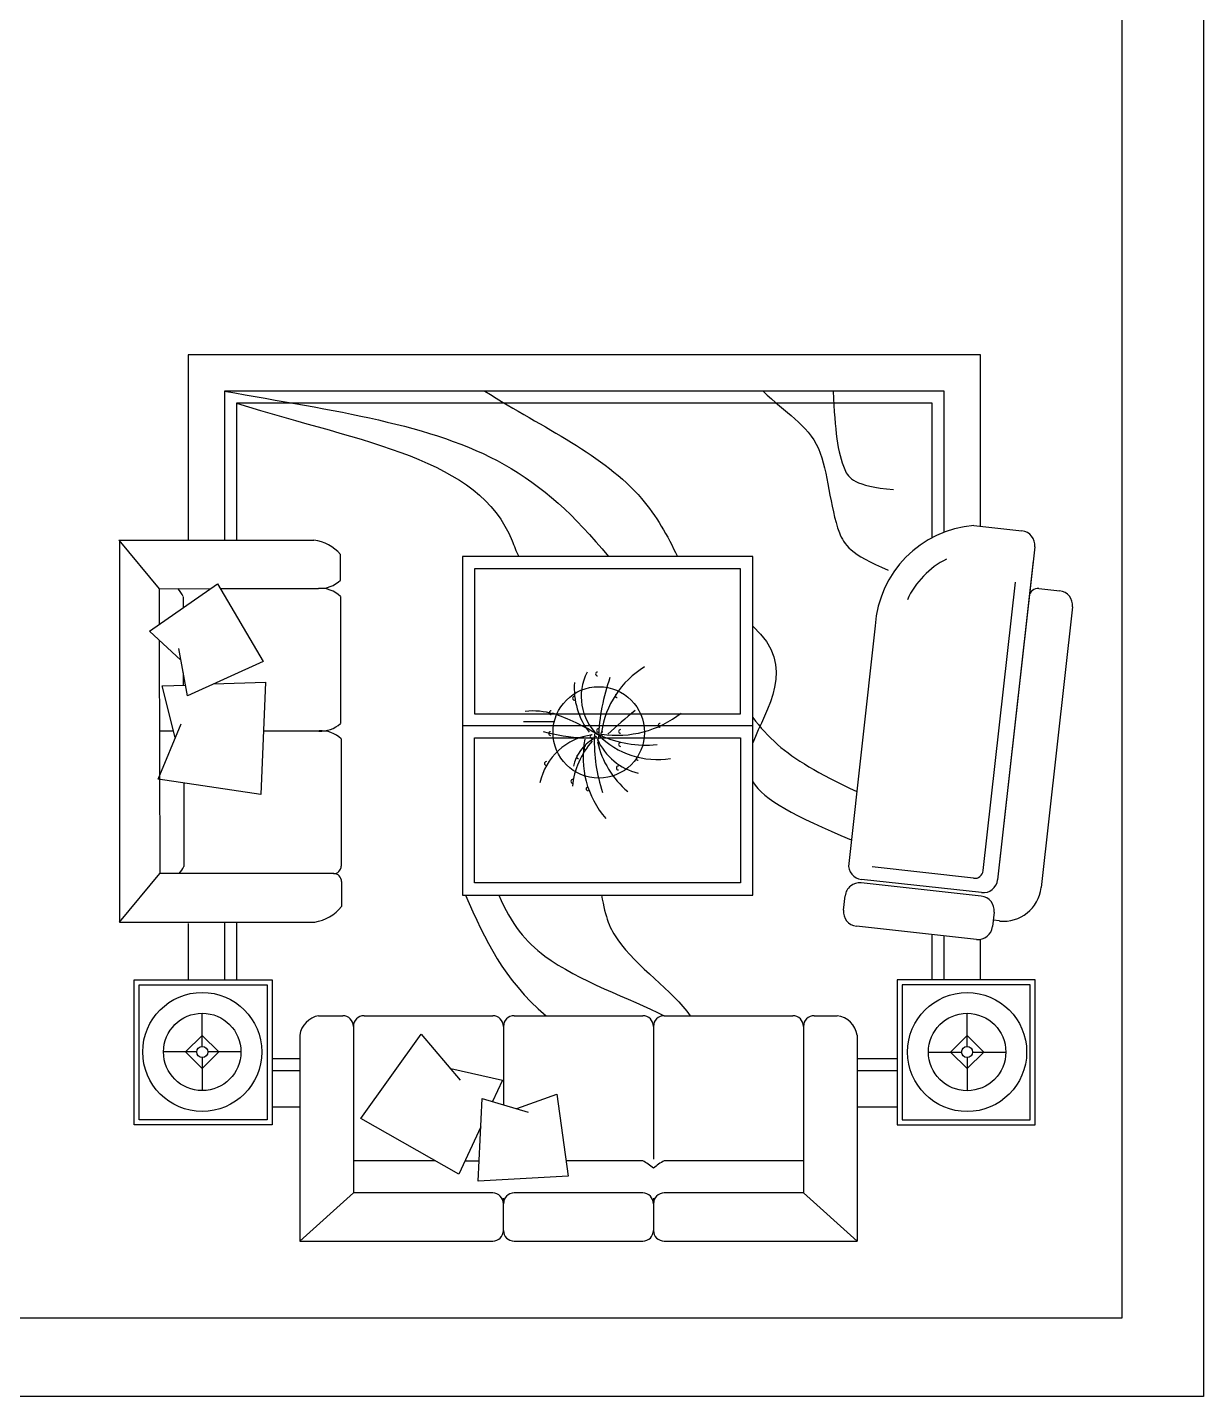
# Model space of a CAD drawing. Header units: inches. Extents: x 10.2 to 52.7, y 13.8 to 38.6.
# Drawn here: x 26.37 to 31.23, y 13.81 to 19.47 of the extents above; entities that cross this region are included whole.
import ezdxf

# ---------------------------------------------------------------- set-up
doc = ezdxf.new("R2010")
doc.units = ezdxf.units.IN
doc.header["$MEASUREMENT"] = 0
for name, color, linetype in [('02', 2, 'Continuous'), ('4', 4, 'Continuous'), ('kadrbm', 4, 'Continuous')]:
    doc.layers.add(name, color=color, linetype=linetype)

# ---------------------------------------------------------------- blocks, each defined once
blk = doc.blocks.new('kadrbm')
at = {"layer": 'kadrbm', "color": 4}
blk.add_lwpolyline([(0, 0), (0, 24.7972), (21, 24.7972), (21, 0), (0, 0)], close=True, dxfattribs=at)
blk.add_lwpolyline([(20.6631, 0.3257), (20.6631, 24.4603), (0.3369, 24.4603), (0.3369, 0.3257), (20.6631, 0.3257)], dxfattribs=at)

msp = doc.modelspace()

# ---------------------------------------------------------------- linework, layer by layer
at = {"layer": '02'}
for p, q in [((30.3096, 18.1153), (27.0331, 18.1153)), ((27.0331, 18.1153), (27.0331, 17.3492)), ((30.3096, 17.4061), (30.3096, 18.1153)), ((30.1596, 17.9653), (27.1831, 17.9653)), ((27.1831, 17.9653), (27.1831, 17.3492)), ((30.1596, 17.3819), (30.1596, 17.9653)), ((30.1096, 17.9153), (27.2331, 17.9153)), ((27.2331, 17.9153), (27.2331, 17.3492)), ((30.1096, 17.3594), (30.1096, 17.9153)), ((30.2821, 17.4091), (30.4808, 17.3874)), ((26.746, 17.3492), (27.553, 17.3492)), ((26.746, 17.3492), (26.9129, 17.1483)), ((26.7487, 17.3492), (26.7487, 15.7697)), ((27.6628, 17.1831), (27.6626, 17.2896)), ((29.3674, 17.2811), (28.1674, 17.2811)), ((28.1674, 17.2811), (28.1674, 15.8811)), ((29.3674, 15.8811), (29.3674, 17.2811)), ((30.5339, 17.3212), (30.3804, 15.9442)), ((29.3174, 17.2311), (28.2174, 17.2311)), ((28.2174, 17.2311), (28.2174, 16.6311)), ((29.3174, 16.6311), (29.3174, 17.2311)), ((30.5274, 17.2642), (30.3804, 15.9442)), ((26.8735, 16.9722), (27.1541, 17.1682)), ((27.1541, 17.1682), (27.3426, 16.8469)), ((30.3206, 15.9822), (30.4542, 17.1747)), ((26.9129, 17.1483), (27.1263, 17.1487)), ((26.9129, 17.1483), (26.9129, 16.9997)), ((27.0128, 17.1153), (27.0128, 17.0695)), ((27.1654, 17.1488), (27.5716, 17.1497)), ((27.663, 17.1165), (27.663, 16.5901)), ((30.5506, 17.1488), (30.6369, 17.1393)), ((30.69, 17.0731), (30.56, 15.9119)), ((29.8742, 16.9951), (29.7644, 16.012)), ((27.002, 16.8526), (26.8735, 16.9722)), ((26.9129, 16.9356), (26.9155, 15.9698)), ((27.0301, 16.7055), (26.9941, 16.9014)), ((27.3426, 16.8469), (27.0301, 16.7055)), ((27.0128, 16.7999), (27.0128, 16.7494)), ((26.9247, 16.7461), (27.022, 16.7498)), ((26.9787, 16.5335), (26.9247, 16.7461)), ((27.1375, 16.7541), (27.3521, 16.7621)), ((27.3521, 16.7621), (27.3328, 16.2969)), ((28.2174, 16.6311), (29.3174, 16.6311)), ((28.2174, 16.6311), (28.2174, 16.6311)), ((26.9087, 16.3598), (27.0034, 16.59)), ((26.9721, 16.5597), (26.9129, 16.5597)), ((27.5744, 16.5597), (27.3437, 16.5597)), ((29.3674, 16.5811), (28.1674, 16.5811)), ((27.6656, 16.5277), (27.6656, 16.0003)), ((28.2174, 16.5311), (29.3174, 16.5311)), ((28.2174, 15.9311), (28.2174, 16.5311)), ((28.2174, 16.5311), (28.2174, 16.5311)), ((29.3174, 16.5311), (29.3174, 15.9311)), ((27.3328, 16.2969), (26.9087, 16.3598)), ((27.0154, 16.344), (27.0154, 15.9992)), ((30.2808, 15.9504), (29.8618, 15.9974)), ((26.7487, 15.7697), (26.9155, 15.9698)), ((27.635, 15.9698), (26.9155, 15.9698)), ((27.6673, 15.9367), (27.6675, 15.8332)), ((29.3174, 15.9311), (28.2174, 15.9311)), ((30.3129, 15.8767), (29.8159, 15.9313)), ((30.3142, 15.8912), (29.8175, 15.9458)), ((28.1674, 15.8811), (29.3674, 15.8811)), ((29.7431, 15.8186), (29.7497, 15.8783)), ((30.3659, 15.8105), (30.3594, 15.7509)), ((26.7487, 15.7697), (27.556, 15.7697)), ((27.0331, 15.7629), (27.0331, 15.5307)), ((27.1831, 15.7697), (27.1831, 15.5307)), ((27.2331, 15.7697), (27.2331, 15.5307)), ((30.2932, 15.6978), (29.7961, 15.7524)), ((30.3879, 15.7739), (30.3622, 15.7767)), ((30.1096, 15.5304), (30.1096, 15.718)), ((30.1596, 15.5304), (30.1596, 15.7125)), ((30.3096, 15.5304), (30.3096, 15.6983)), ((26.8096, 15.5307), (27.3805, 15.5307)), ((26.8096, 14.9307), (26.8096, 15.5307)), ((27.3805, 15.5307), (27.3805, 14.9307)), ((30.5356, 15.5304), (29.9647, 15.5304)), ((29.9647, 15.5304), (29.9647, 14.9304)), ((30.5356, 14.9304), (30.5356, 15.5304)), ((26.8307, 15.5095), (27.3594, 15.5095)), ((26.8307, 14.9518), (26.8307, 15.5095)), ((27.3594, 15.5095), (27.3594, 14.9518)), ((30.5145, 15.5093), (29.9858, 15.5093)), ((29.9858, 15.5093), (29.9858, 14.9515)), ((30.5145, 14.9515), (30.5145, 15.5093)), ((27.091, 15.255), (27.091, 15.3922)), ((27.5723, 15.3819), (27.6721, 15.3819)), ((27.7606, 15.3819), (28.2924, 15.3819)), ((28.381, 15.3819), (28.9128, 15.3819)), ((29.0014, 15.3819), (29.5332, 15.3819)), ((29.6217, 15.3819), (29.7169, 15.3819)), ((30.2542, 15.2548), (30.2542, 15.392)), ((27.0224, 15.2322), (27.091, 15.3008)), ((27.091, 15.3008), (27.1596, 15.2322)), ((27.495, 15.3012), (27.495, 14.4497)), ((27.7164, 15.3376), (27.7164, 14.649)), ((27.7472, 14.9563), (27.9962, 15.3054)), ((27.9962, 15.3054), (28.1581, 15.1162)), ((28.3367, 15.3376), (28.3367, 15.0136)), ((28.9571, 15.3376), (28.9571, 14.7894)), ((29.5774, 15.3376), (29.5774, 14.649)), ((29.7988, 15.301), (29.7988, 14.4497)), ((30.2542, 15.3005), (30.1856, 15.2319)), ((30.3228, 15.2319), (30.2542, 15.3005)), ((27.0682, 15.2322), (26.931, 15.2322)), ((27.091, 15.1636), (27.0224, 15.2322)), ((27.1596, 15.2322), (27.091, 15.1636)), ((27.091, 15.2093), (27.091, 15.0721)), ((27.2511, 15.2322), (27.1139, 15.2322)), ((27.3805, 15.2054), (27.495, 15.2054)), ((29.7988, 15.2054), (29.9647, 15.2054)), ((30.0941, 15.2319), (30.2313, 15.2319)), ((30.1856, 15.2319), (30.2542, 15.1633)), ((30.2542, 15.1633), (30.3228, 15.2319)), ((30.2542, 15.2091), (30.2542, 15.0719)), ((30.2771, 15.2319), (30.4143, 15.2319)), ((27.3805, 15.1554), (27.495, 15.1554)), ((28.1189, 15.164), (28.3329, 15.1153)), ((29.7988, 15.1554), (29.9647, 15.1554)), ((28.3329, 15.1153), (28.2919, 15.027)), ((28.2324, 14.6973), (28.2487, 15.0399)), ((28.2487, 15.0399), (28.4395, 14.9828)), ((28.3925, 14.998), (28.5575, 15.0579)), ((28.5575, 15.0579), (28.6043, 14.719)), ((27.3594, 14.9518), (26.8307, 14.9518)), ((27.3805, 15.0054), (27.495, 15.0054)), ((28.1526, 14.7274), (27.7472, 14.9563)), ((29.7988, 15.0054), (29.9647, 15.0054)), ((29.9858, 14.9515), (30.5145, 14.9515)), ((27.3805, 14.9307), (26.8096, 14.9307)), ((28.2431, 14.9221), (28.1526, 14.7274)), ((29.9647, 14.9304), (30.5356, 14.9304)), ((28.0562, 14.7818), (27.7164, 14.7818)), ((28.1779, 14.7818), (28.2364, 14.7818)), ((28.9128, 14.7818), (28.5956, 14.7818)), ((29.5774, 14.7818), (29.0014, 14.7818)), ((28.6043, 14.719), (28.2324, 14.6973)), ((27.7164, 14.649), (27.495, 14.4497)), ((28.2924, 14.649), (27.7164, 14.649)), ((28.3367, 14.494), (28.3367, 14.6268)), ((28.9128, 14.649), (28.381, 14.649)), ((28.9571, 14.6268), (28.9571, 14.494)), ((29.5774, 14.649), (29.0014, 14.649)), ((29.7988, 14.4497), (29.5774, 14.649)), ((27.495, 14.4497), (28.2924, 14.4497)), ((28.381, 14.4497), (28.9128, 14.4497)), ((29.0014, 14.4497), (29.7988, 14.4497))]:
    msp.add_line(p, q, dxfattribs=at)
for centre, radius in [((27.091, 15.2322), 0.2462), ((30.2542, 15.2319), 0.2462), ((27.091, 15.2322), 0.1601), ((30.2542, 15.2319), 0.1601), ((27.091, 15.2322), 0.0229), ((30.2542, 15.2319), 0.0229)]:
    msp.add_circle(centre, radius, dxfattribs=at)
for centre, radius, start, end in [((30.3159, 16.9679), 0.4425, 94.371, 176.473), ((30.4742, 17.3278), 0.06, 353.7082, 83.7082), ((27.5348, 17.1853), 0.1649, 39.2203, 83.6573), ((30.3327, 16.9512), 0.3592, 117.1055, 155.0825), ((27.5773, 17.2753), 0.1257, 267.3957, 312.8129), ((26.8452, 17.0265), 0.1896, 27.936, 40.062), ((27.5776, 17.0239), 0.126, 47.3491, 92.717), ((30.5467, 17.113), 0.036, 83.7082, 173.7082), ((30.6303, 17.0797), 0.06, 353.7082, 83.7082), ((27.5808, 16.6832), 0.1238, 266.53, 311.6035), ((27.5802, 16.435), 0.126, 47.3491, 92.717), ((26.8488, 16.0899), 0.1896, 320.7073, 331.4252), ((27.6349, 16.0006), 0.0307, 268.1675, 0.5395), ((29.824, 16.0054), 0.06, 173.7082, 263.7082), ((30.2848, 15.9862), 0.036, 263.7082, 353.7082), ((27.634, 15.9366), 0.0333, 0.1564, 90.1564), ((29.8093, 15.8717), 0.06, 83.7082, 173.7082), ((30.3207, 15.9508), 0.06, 263.7082, 353.7082), ((30.3063, 15.8171), 0.06, 353.7082, 83.7082), ((30.405, 15.9289), 0.156, 263.7082, 353.7082), ((27.5283, 15.9479), 0.1804, 278.8494, 320.5026), ((29.8027, 15.8121), 0.06, 173.7082, 263.7082), ((30.2997, 15.7575), 0.06, 263.7082, 353.7082), ((27.5875, 15.29), 0.0932, 99.3389, 173.0653), ((27.6721, 15.3376), 0.0443, 0, 90), ((27.7606, 15.3376), 0.0443, 90, 180), ((28.2924, 15.3376), 0.0443, 0, 90), ((28.381, 15.3376), 0.0443, 90, 180), ((28.9128, 15.3376), 0.0443, 0, 90), ((29.0014, 15.3376), 0.0443, 90, 180), ((29.5332, 15.3376), 0.0443, 0, 90), ((29.6217, 15.3376), 0.0443, 90, 180), ((29.7069, 15.2899), 0.0926, 6.9175, 83.8128), ((28.7952, 14.5585), 0.2524, 50.0944, 62.2204), ((29.119, 14.5585), 0.2524, 117.7796, 129.9056), ((28.2924, 14.6047), 0.0443, 0, 90), ((28.381, 14.6047), 0.0443, 90, 180), ((28.9128, 14.6047), 0.0443, 0, 90), ((29.0014, 14.6047), 0.0443, 90, 180), ((28.2924, 14.494), 0.0443, 270, 0), ((28.381, 14.494), 0.0443, 180, 270), ((28.9128, 14.494), 0.0443, 270, 0), ((29.0014, 14.494), 0.0443, 180, 270)]:
    msp.add_arc(centre, radius, start, end, dxfattribs=at)
for points, knots in [([(27.1831, 17.9653), (27.6401, 17.8835), (28.2514, 17.8021), (28.6307, 17.4515), (28.7707, 17.2811)], [0, 0, 0, 0, 1202.086018, 1841.28265, 1841.28265, 1841.28265, 1841.28265]), ([(28.26, 17.9653), (28.506, 17.8098), (28.8469, 17.6623), (29.0153, 17.3683), (29.0562, 17.2811)], [0, 0, 0, 0, 828.518085, 1148.317395, 1148.317395, 1148.317395, 1148.317395]), ([(29.4107, 17.9653), (29.502, 17.8744), (29.6778, 17.7889), (29.686, 17.423), (29.7707, 17.2906), (29.928, 17.2253)], [0, 0, 0, 0, 378.836841, 730.289434, 886.714225, 886.714225, 886.714225, 886.714225]), ([(29.6999, 17.9653), (29.7085, 17.8009), (29.7215, 17.666), (29.7865, 17.5729), (29.9502, 17.5581)], [0, 0, 0, 0, 448.863623, 683.508689, 683.508689, 683.508689, 683.508689]), ([(27.2331, 17.9153), (27.7633, 17.7499), (28.2643, 17.6852), (28.3881, 17.3037), (28.4008, 17.2811)], [0, 0, 0, 0, 1350.988373, 1433.592104, 1433.592104, 1433.592104, 1433.592104]), ([(29.3674, 16.9936), (29.3678, 16.9929), (29.5536, 16.8283), (29.4221, 16.6491), (29.3674, 16.5108)], [2183.800988, 2183.800988, 2183.800988, 2183.800988, 2186.429207, 2742.821028, 2742.821028, 2742.821028, 2742.821028]), ([(29.3674, 16.616), (29.3977, 16.5756), (29.4963, 16.4661), (29.6343, 16.388), (29.7976, 16.3091)], [1954.704673, 1954.704673, 1954.704673, 1954.704673, 2125.031056, 2450.690286, 2450.690286, 2450.690286, 2450.690286]), ([(28.3174, 15.8811), (28.3702, 15.7594), (28.5239, 15.5677), (28.8592, 15.4539), (29.0014, 15.3819)], [2042.534294, 2042.534294, 2042.534294, 2042.534294, 2314.620101, 2783.019713, 2783.019713, 2783.019713, 2783.019713]), ([(28.742, 15.8811), (28.7586, 15.7865), (28.8241, 15.6282), (29.0371, 15.484), (29.1095, 15.3819)], [2907.40316, 2907.40316, 2907.40316, 2907.40316, 3060.309498, 3431.463257, 3431.463257, 3431.463257, 3431.463257])]:
    msp.add_open_spline(points, degree=3, knots=knots, dxfattribs=at)
for points in [[(29.3674, 16.3497), (29.414, 16.2751), (29.5407, 16.2083), (29.7753, 16.1094)], [(28.1791, 15.8811), (28.264, 15.6908), (28.3332, 15.5363), (28.5131, 15.3819)]]:
    msp.add_open_spline(points, degree=3, dxfattribs=at)
at = {"layer": '4'}
msp.add_line((28.4191, 16.5985), (28.5472, 16.5985), dxfattribs=at)
for points in [[(28.7254, 16.8035, 1), (28.7254, 16.7878)], [(28.8075, 16.7135, 1), (28.8075, 16.6978)], [(28.6303, 16.7027, 1), (28.6303, 16.687)], [(28.5345, 16.6432, 1), (28.5345, 16.6275)], [(28.5319, 16.5569, 1), (28.5319, 16.5412)], [(28.7038, 16.5442, 1), (28.7038, 16.5285)], [(28.7211, 16.5514, 1), (28.7211, 16.5357)], [(28.7297, 16.5694, 1), (28.7297, 16.5536)], [(28.747, 16.555, 1), (28.747, 16.5393)], [(28.8205, 16.5658, 1), (28.8205, 16.5501)], [(28.9847, 16.591, 1), (28.9847, 16.5753)], [(28.6778, 16.4974, 1), (28.6778, 16.4816)], [(28.734, 16.5298, 1), (28.734, 16.514)], [(28.8205, 16.5117, 1), (28.8205, 16.496)], [(28.5142, 16.4331, 1), (28.5142, 16.4174)], [(28.6476, 16.4613, 1), (28.6476, 16.4456)], [(28.894, 16.4541, 1), (28.894, 16.4384)], [(28.8118, 16.4145, 1), (28.8118, 16.3988)], [(28.6238, 16.3594, 1), (28.6238, 16.3437)], [(28.6865, 16.328, 1), (28.6865, 16.3123)]]:
    msp.add_lwpolyline(points, format="xyb", dxfattribs=at)
msp.add_circle((28.7309, 16.5537), 0.1891, dxfattribs=at)
for centre, radius, start, end in [((29.1156, 16.5028), 0.3765, 121.315, 172.1378), ((28.8793, 16.7024), 0.2212, 152.9909, 225.9102), ((29.5706, 16.5007), 0.8415, 160.5249, 177.8244), ((28.9345, 16.7377), 0.3051, 175.8741, 216.9558), ((28.4595, 16.3553), 0.2873, 72.9456, 96.4814), ((28.1826, 15.6334), 1.0619, 58.9873, 70.361), ((28.8075, 16.9683), 0.4261, 261.2496, 308.2333), ((30.3587, 14.8227), 2.3456, 129.0488, 132.6799), ((28.7345, 16.293), 0.2524, 96.9904, 168.0284), ((28.6791, 17.1746), 0.642, 253.8561, 269.1105), ((28.9725, 16.782), 0.3403, 224.4861, 279.3762), ((28.9247, 16.9542), 0.4528, 245.0888, 275.9637), ((28.9588, 16.2947), 0.3392, 138.7581, 173.8624), ((28.788, 16.3808), 0.1653, 118.8901, 168.4579), ((29.0496, 16.4494), 0.3837, 168.5516, 220.9815), ((29.3704, 16.5171), 0.6583, 178.3286, 198.729), ((28.9531, 16.6274), 0.2494, 204.0956, 256.2953), ((29.0972, 16.6008), 0.3817, 193.0452, 229.7766)]:
    msp.add_arc(centre, radius, start, end, dxfattribs=at)

# ---------------------------------------------------------------- block references
at = {"layer": 'kadrbm'}
msp.add_blockref('kadrbm', (10.2322, 13.8067), dxfattribs=at)

doc.saveas('drawing.dxf')
